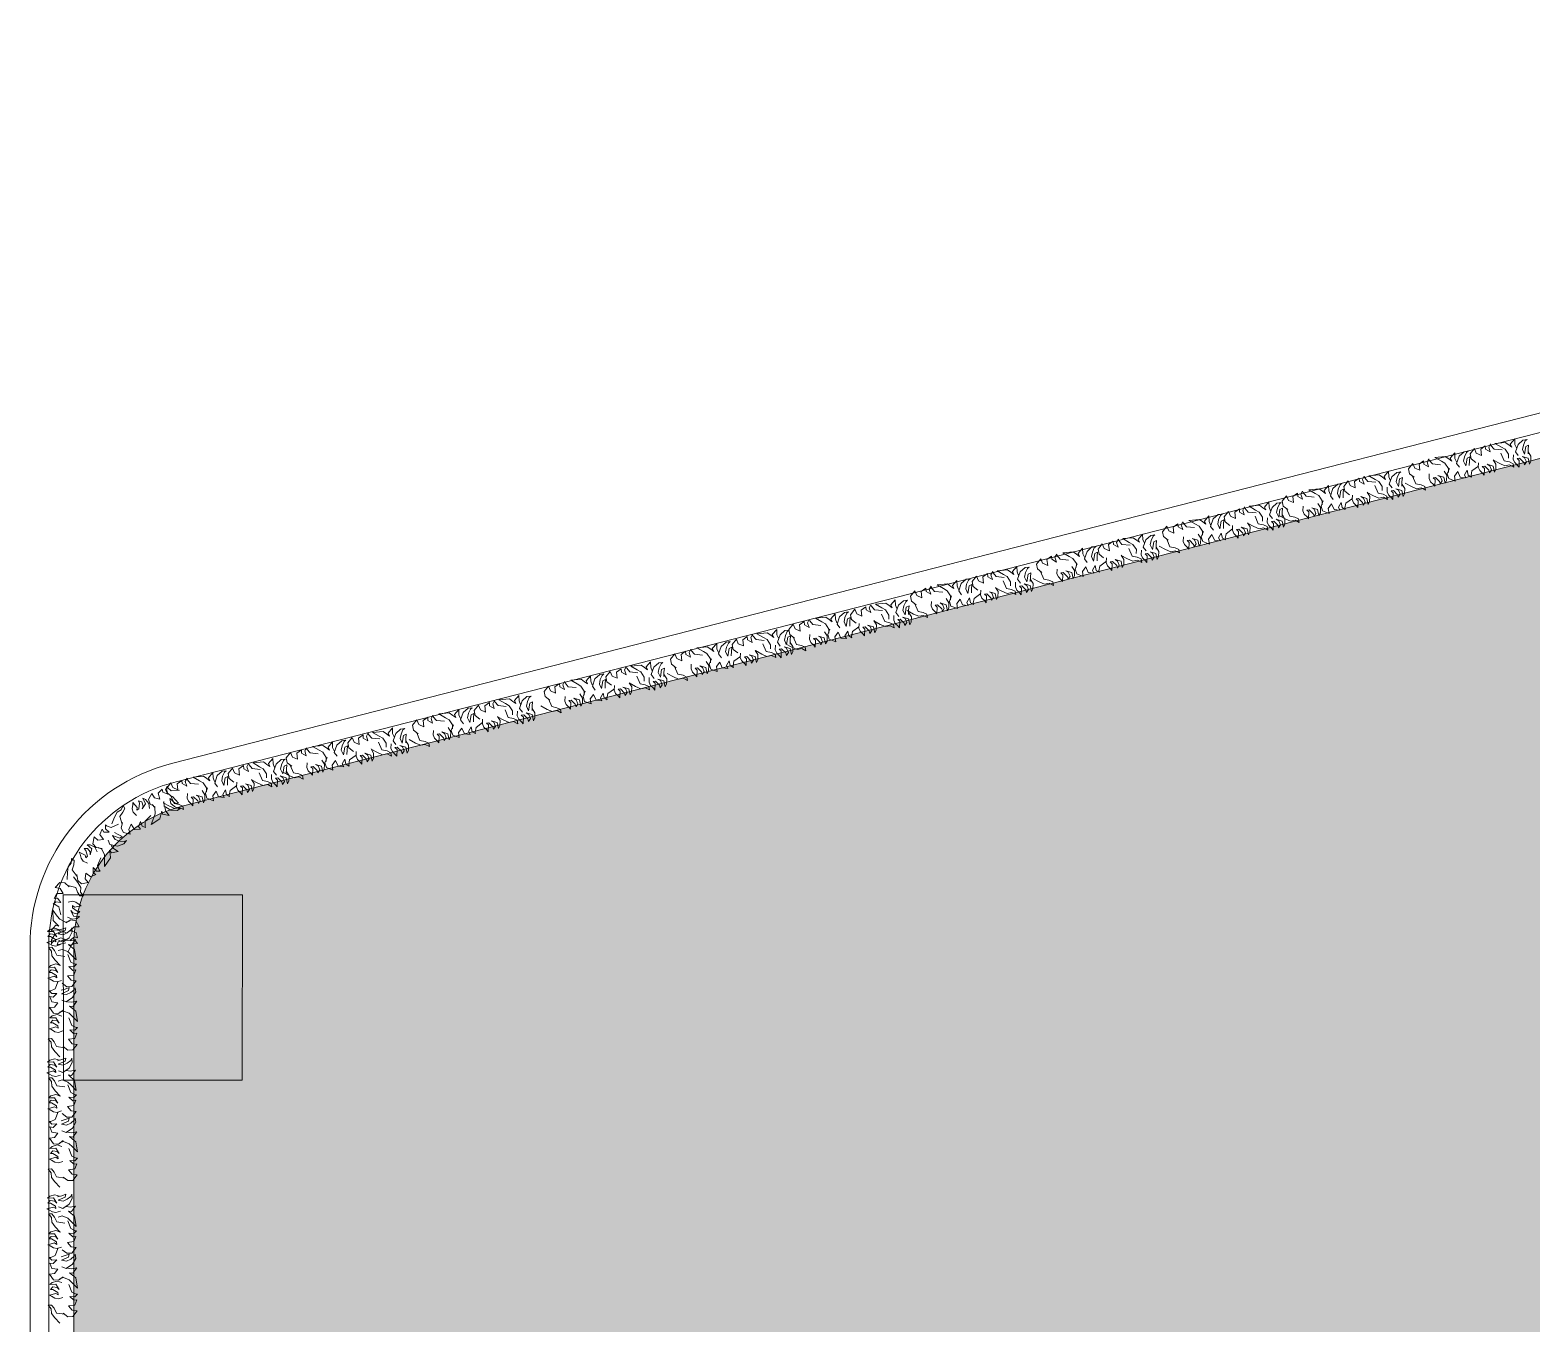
# Model space of a CAD drawing. Header units: millimetres. Extents: x -225363 to 347188, y -782467 to 813415.
# Drawn here: x 3689 to 15672, y 21951 to 32271 of the extents above; entities that cross this region are included whole.
import ezdxf

# ---------------------------------------------------------------- set-up
doc = ezdxf.new("R2010")
doc.units = ezdxf.units.MM
doc.layers.add('Xref SCN', color=8, linetype='Continuous', lineweight=0)

# ---------------------------------------------------------------- blocks, each defined once
blk = doc.blocks.new('tre')
at = {"layer": 'Xref SCN', "ltscale": 100}
for points in [[(220, 3680), (-60, 3640), (-140, 3480), (-230, 3370), (-350, 3380), (-240, 3500), (-230, 3660), (-110, 3810), (60, 3990)], [(350, 2660), (450, 2920), (600, 2990), (650, 2990), (560, 3080), (390, 3070), (520, 3200), (630, 3180), (560, 3360), (350, 3390), (470, 3540), (640, 3560), (500, 3750), (330, 3760), (170, 3640)], [(150, 3110), (0, 3160), (-120, 3140), (-240, 3070), (-310, 3040), (-90, 2970), (-10, 3020), (-20, 2940), (-190, 2840), (-280, 2840), (-200, 2750), (-50, 2770), (20, 2840), (-90, 2660), (-300, 2670), (-220, 2600), (-50, 2550), (110, 2600)], [(300, 2110), (430, 2130), (610, 2090), (480, 2280), (370, 2260), (470, 2340), (580, 2430), (640, 2780), (460, 2600), (360, 2500), (160, 2430), (30, 2470)], [(-30, 1420), (-130, 1680), (-280, 1750), (-330, 1750), (-240, 1840), (-70, 1830), (-200, 1960), (-310, 1940), (-240, 2120), (-30, 2150), (-150, 2300), (-320, 2320), (-180, 2510), (-10, 2520), (150, 2400)], [(70, 1720), (210, 1680), (350, 1630), (330, 1730), (90, 1840), (260, 1870), (400, 1800), (520, 1700), (550, 1630), (570, 1770), (470, 1970), (250, 2120), (100, 2060)], [(290, 500), (390, 760), (540, 830), (590, 830), (500, 920), (330, 910), (460, 1040), (570, 1020), (500, 1200), (290, 1230), (410, 1380), (580, 1400), (440, 1590), (270, 1600), (110, 1480)], [(80, 1390), (-70, 1440), (-190, 1420), (-310, 1350), (-380, 1320), (-160, 1250), (-80, 1300), (-90, 1220), (-260, 1120), (-350, 1120), (-270, 1030), (-120, 1050), (-50, 1120), (-160, 940), (-370, 950), (-290, 880), (-120, 830), (40, 880)], [(190, 570), (-90, 530), (-170, 370), (-260, 260), (-380, 270), (-270, 390), (-260, 550), (-140, 700), (30, 880)], [(230, 10), (360, 30), (540, -10), (410, 180), (300, 160), (400, 240), (510, 330), (570, 680), (390, 500), (290, 400), (90, 330), (-40, 370)], [(30, 170), (-120, 220), (-240, 200), (-360, 130), (-430, 100), (-210, 30), (-130, 80), (-140, 0), (-310, -100), (-400, -100), (-320, -190), (-170, -170), (-100, -100), (-210, -280), (-420, -270), (-340, -340), (-170, -390), (-10, -340)], [(-70, -320), (70, -360), (210, -410), (190, -310), (-50, -200), (120, -170), (260, -240), (380, -340), (410, -410), (430, -270), (330, -70), (110, 80), (-40, 20)]]:
    blk.add_lwpolyline(points, dxfattribs=at)
blk = doc.blocks.new('A$Cf999fc33')
at = {"layer": 'Xref SCN', "ltscale": 100}
for points in [[(74, 192), (73, 226), (70, 261), (91, 250), (102, 190), (119, 226), (111, 262), (96, 295), (81, 306), (114, 302), (154, 268), (175, 209), (153, 179)], [(176, 221), (188, 250), (189, 293), (225, 252), (214, 229), (238, 247), (265, 266), (347, 259), (296, 229), (268, 212), (240, 171), (242, 139)], [(303, 201), (368, 208), (393, 238), (396, 249), (411, 224), (399, 186), (436, 208), (437, 234), (474, 207), (469, 158), (510, 177), (524, 214), (559, 171), (551, 132), (515, 103)], [(0, 187), (53, 149), (60, 111), (57, 100), (83, 115), (91, 154), (113, 117), (102, 93), (146, 98), (165, 144), (193, 108), (187, 69), (238, 89), (251, 127), (233, 170)], [(394, 129), (396, 92), (385, 66), (362, 43), (351, 29), (348, 83), (364, 98), (345, 100), (313, 68), (307, 47), (292, 71), (305, 104), (325, 115), (278, 101), (268, 53), (256, 75), (255, 116), (276, 150)], [(527, 112), (502, 51), (461, 42), (430, 28), (426, 0), (459, 18), (496, 11), (537, 29), (588, 57)]]:
    blk.add_lwpolyline(points, dxfattribs=at)
blk = doc.blocks.new('Xref SCN')
at = {"layer": 'Xref SCN', "ltscale": 3}
h = blk.add_hatch(dxfattribs=at)
h.set_pattern_fill('CROSS', color=256, scale=30, angle=197)
h.set_pattern_definition([(197, (-1424125.8, -442865.07), (-126.479246, -237.872866), [95.25, -285.75]), (287, (-1424185.26, -442833.45), (237.872866, -126.479246), [95.25, -285.75])])
edge = h.paths.add_edge_path()
edge.add_line((10158, 16567), (1851, 14451))
edge.add_arc((2137, 13337), 1150, 104.3699, 180.3856)
edge.add_line((987, 13330), (1035, 6105))
edge.add_arc((2185, 6113), 1150, 180.3856, 250.1333)
edge.add_arc((-24, 0), 5350, 54.441, 70.1333, ccw=False)
edge.add_arc((3168, 4686), 343, 256.3943, 333.3422)
edge.add_arc((7788, 2340), 4838, 44.3307, 153.0645, ccw=False)
edge.add_arc((13743, 8158), 3487, 224.3307, 435.8788)
edge.add_arc((16213, 17237), 5923, 187.7159, 254.1381, ccw=False)
edge.add_arc((10542, 16468), 200, 187.6327, 187.7159, ccw=False)
edge.add_arc((10195, 16422), 150, 7.6327, 104.1621)
edge = h.paths.add_edge_path()
edge.add_arc((-13758, 9268), 1150, 104.3599, 180.4403)
edge.add_line((-14908, 9259), (-14908, 2149))
edge.add_arc((-13758, 2158), 1150, 180.4403, 270.3856)
edge.add_line((-13750, 1008), (-6129, 1059))
edge.add_arc((-6137, 2209), 1150, 270.3859, 340.1337)
edge.add_arc((-24, 0), 5350, 110.6378, 160.1333, ccw=False)
edge.add_arc((-2315, 6083), 1150, 290.6378, 360.3856)
edge.add_line((-1165, 6091), (-1206, 12195))
edge.add_arc((-2356, 12187), 1150, 0.3856, 104.3599)
edge.add_line((-2641, 13301), (-14043, 10382))
edge = h.paths.add_edge_path()
edge.add_line((-13750, -8365), (-2218, -8288))
edge.add_arc((-2226, -7138), 1150, 270.3861, 360.3861)
edge.add_line((-1076, -7130), (-1082, -6105))
edge.add_arc((-2232, -6113), 1150, 0.3856, 70.1333)
edge.add_arc((-24, 0), 5350, 200.6378, 250.1333, ccw=False)
edge.add_arc((-6106, -2291), 1150, 20.6378, 90.3856)
edge.add_line((-6114, -1141), (-13766, -1192))
edge.add_arc((-13758, -2342), 1150, 90.3861, 180.441)
edge.add_line((-14908, -2351), (-14908, -7224))
edge.add_arc((-13758, -7215), 1150, 180.4404, 270.3856)
edge.add_arc((-13748, -8715), 350, 90.3818, 90.3856, ccw=False)
at = {"layer": 'Xref SCN'}
blk.add_lwpolyline([(-14130, 10721, 0.344453), (-15258, 9258), (-15258, 2148, 0.414214), (-13748, 658), (-6127, 709, 0.314089), (-4726, 1699, -0.219386), (-1786, 4679, 0.314089), (-815, 6093), (-856, 12197, 0.487594), (-2728, 13640), (-14130, 10721)], format="xyb", dxfattribs=at)
for points in [[(-14093, 10576, 0.344555), (-15108, 9259), (-15108, 2148, 0.414107), (-13749, 808), (-6128, 859, 0.314089), (-4867, 1750, -0.219386), (-1839, 4819, 0.314089), (-965, 6092), (-1006, 12196, 0.487594), (-2690, 13495)], [(-14043, 10382, 0.34472), (-14908, 9259), (-14908, 2149, 0.413934), (-13750, 1008), (-6129, 1059, 0.314089), (-5055, 1818, -0.219386), (-1909, 5007, 0.314089), (-1165, 6091), (-1206, 12195, 0.487594), (-2641, 13301)]]:
    blk.add_lwpolyline(points, format="xyb", close=True, dxfattribs=at)
blk.add_lwpolyline([(-14993, 9677), (-14992, 8195), (-13565, 8196), (-13564, 9675), (-14993, 9674)], dxfattribs=at)
at = {"layer": 'Xref SCN', "yscale": 0.2340913466629827, "zscale": 0.2340913466629827}
for p, xscale, rotation in [((-3382, 13188), 0.2340913466629827, 105.0902255866757), ((-4389, 12930), 0.2340913466629827, 105.0902255866757), ((-5344, 12686), 0.2340913466629827, 105.0902255866757), ((-6351, 12428), 0.2340913466629827, 105.0902255866757), ((-7354, 12171), 0.2340913466629827, 105.0902255866757), ((-8325, 11906), 0.2340913466629827, 105.0902255866757), ((-9270, 11669), 0.2340913466629827, 105.0902255866757), ((-10277, 11411), 0.2340913466629827, 105.0902255866757), ((-11328, 11142), 0.2340913466629827, 105.0902255866757), ((-12336, 10883), 0.2340913466629827, 105.0902255866757), ((-13290, 10639), 0.2340913466629827, 105.0902255866757), ((-15022, 9317), -0.2340913466629827, 179.2799666287764), ((-15022, 8276), -0.2340913466629827, 179.2799666287764), ((-15022, 7191), -0.2340913466629827, 179.2799666287764)]:
    blk.add_blockref('tre', p, dxfattribs=dict(at, xscale=xscale, rotation=rotation))
at = {"layer": 'Xref SCN', "ltscale": 100}
for p, rotation in [((-14183, 10654), 218.7480441432844), ((-14712, 10332), 239.5632950083221), ((-14772, 9244), 98.03695357110097)]:
    blk.add_blockref('A$Cf999fc33', p, dxfattribs=dict(at, rotation=rotation))

msp = doc.modelspace()

# ---------------------------------------------------------------- block references
msp.add_blockref('Xref SCN', (18946.5, 15699))

doc.saveas('drawing.dxf')
